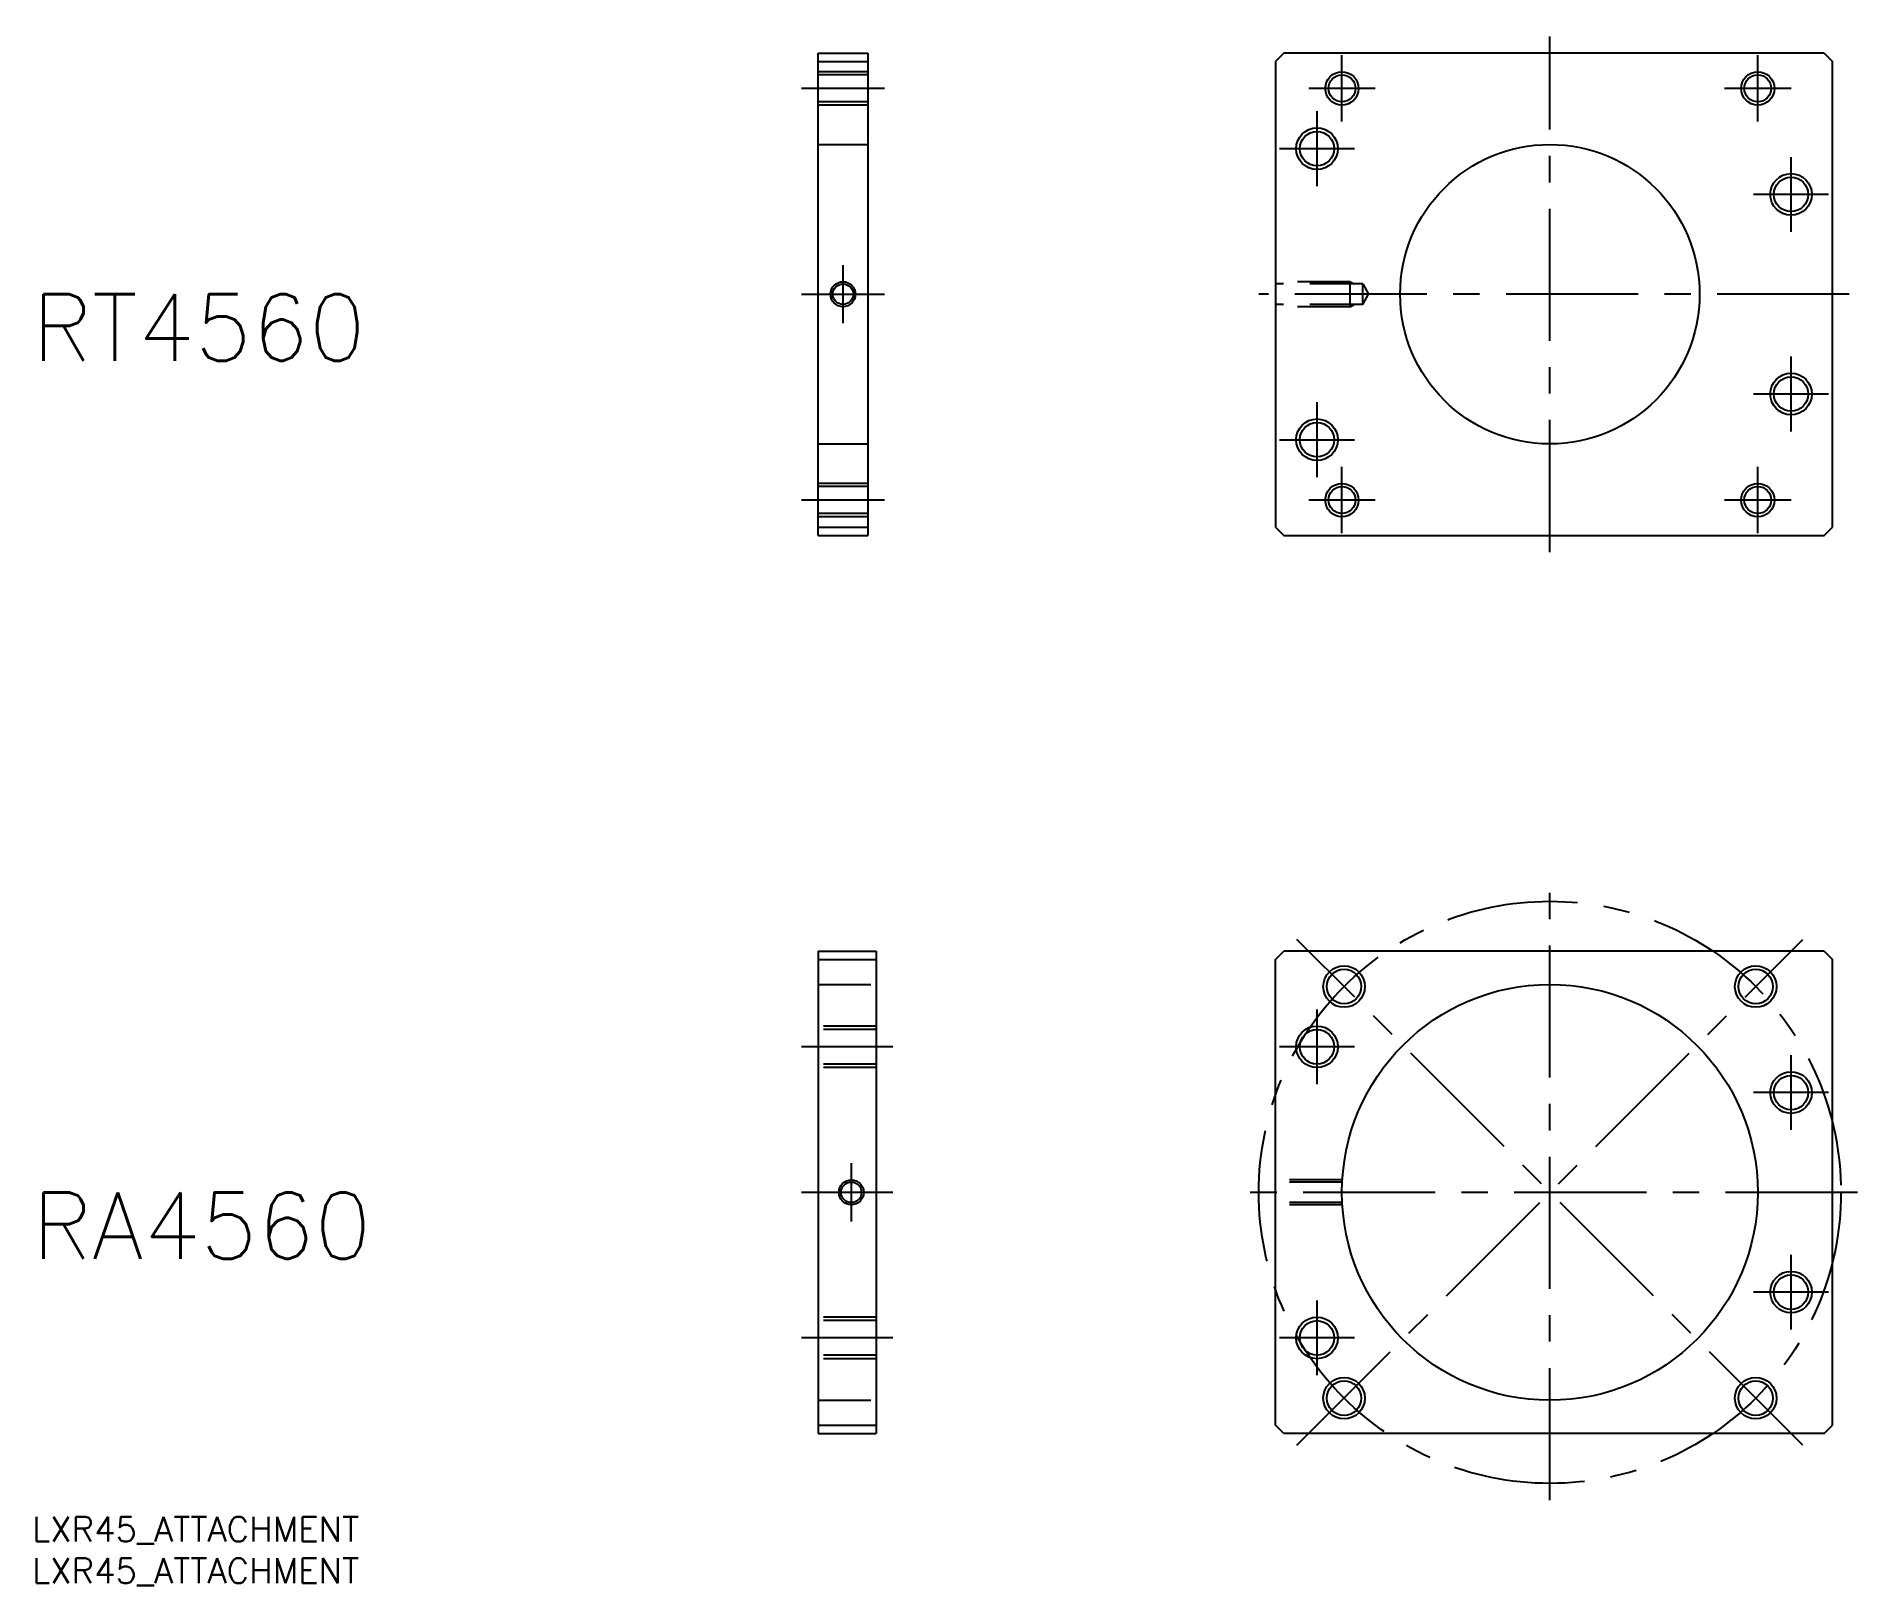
# Model space of a CAD drawing. Extents: x 1 to 219, y -8 to 178.
import ezdxf

# ---------------------------------------------------------------- set-up
doc = ezdxf.new("R2010")
doc.units = 0
doc.header["$LTSCALE"] = 0.5
doc.linetypes.add('CENTER', pattern=[50.8, 31.75, -6.35, 6.35, -6.35])
doc.linetypes.add('DASHED', pattern=[19.05, 12.7, -6.35])
for name, color, linetype in [('MSM_CENTER', 1, 'CENTER'), ('MSM_CONTINUOUS', 7, 'CONTINUOUS'), ('MSM_DASHED', 4, 'DASHED'), ('MSM_NARROW', 5, 'CONTINUOUS'), ('MSM_PART_NUMBER', 7, 'CONTINUOUS')]:
    doc.layers.add(name, color=color, linetype=linetype)
doc.styles.get("Standard").update_dxf_attribs({"font": 'txt.shx', "height": 3, "bigfont": 'bigfont.shx'})

# ---------------------------------------------------------------- blocks, each defined once
blk = doc.blocks.new('*U3')
at = {"layer": 'MSM_PART_NUMBER'}
blk.add_text('LXR45_ATTACHMENT', height=3, dxfattribs=at).set_placement((0, -3))
blk = doc.blocks.new('*U4')
at = {"layer": 'MSM_PART_NUMBER'}
blk.add_text('LXR45_ATTACHMENT', height=3, dxfattribs=at).set_placement((0, -8))
blk = doc.blocks.new('*U5')
at = {"layer": 'MSM_PART_NUMBER'}
blk.add_text('RA4560', height=8, dxfattribs=at).set_placement((0, 31))
blk = doc.blocks.new('*U6')
at = {"layer": 'MSM_PART_NUMBER'}
blk.add_text('RT4560', height=8, dxfattribs=at).set_placement((0, 139))

msp = doc.modelspace()

# ---------------------------------------------------------------- linework, layer by layer
at = {"layer": 'MSM_CENTER'}
for p, q in [((182.5, 116), (182.5, 178)), ((157.5, 167.75), (157.5, 175.75)), ((207.5, 167.75), (207.5, 175.75)), ((102.5, 171.75), (92.5, 171.75)), ((161.5, 171.75), (153.5, 171.75)), ((211.5, 171.75), (203.5, 171.75)), ((154.5, 160), (154.5, 169)), ((159, 164.5), (150, 164.5)), ((211.5, 154.5), (211.5, 163.5)), ((216, 159), (207, 159)), ((97.5, 150.5), (97.5, 143.5)), ((92.5, 147), (102.5, 147)), ((218.5, 147), (147.5, 147)), ((211.5, 130.5), (211.5, 139.5)), ((154.5, 125), (154.5, 134)), ((216, 135), (207, 135)), ((150, 129.5), (159, 129.5)), ((157.5, 118.25), (157.5, 126.25)), ((207.5, 118.25), (207.5, 126.25)), ((102.5, 122.25), (92.5, 122.25)), ((161.5, 122.25), (153.5, 122.25)), ((211.5, 122.25), (203.5, 122.25)), ((182.5, 2), (182.5, 76)), ((152.09, 8.59), (212.91, 69.41)), ((212.91, 8.59), (152.09, 69.41)), ((154.5, 52), (154.5, 61)), ((103.5, 56.5), (92.5, 56.5)), ((159, 56.5), (150, 56.5)), ((211.5, 46.5), (211.5, 55.5)), ((216, 51), (207, 51)), ((98.5, 42.5), (98.5, 35.5)), ((103.5, 39), (92.5, 39)), ((219.5, 39), (145.5, 39)), ((211.5, 22.5), (211.5, 31.5)), ((216, 27), (207, 27)), ((154.5, 17), (154.5, 26)), ((103.5, 21.5), (92.5, 21.5)), ((159, 21.5), (150, 21.5))]:
    msp.add_line(p, q, dxfattribs=at)
msp.add_circle((182.5, 39), 35, dxfattribs=at)
at = {"layer": 'MSM_CONTINUOUS'}
for p, q in [((94.5, 176), (100.5, 176)), ((94.5, 118), (94.5, 176)), ((100.5, 176), (100.5, 118)), ((150.5, 176), (149.5, 175)), ((215.5, 176), (150.5, 176)), ((215.5, 176), (216.5, 175)), ((94.5, 175), (100.5, 175)), ((149.5, 175), (149.5, 119)), ((216.5, 119), (216.5, 175)), ((94.5, 119), (100.5, 119)), ((149.5, 119), (150.5, 118)), ((215.5, 118), (216.5, 119)), ((94.5, 118), (100.5, 118)), ((150.5, 118), (215.5, 118)), ((94.5, 68), (101.5, 68)), ((94.5, 68), (94.5, 10)), ((101.5, 68), (101.5, 10)), ((149.5, 67), (150.5, 68)), ((215.5, 68), (150.5, 68)), ((215.5, 68), (216.5, 67)), ((94.5, 67), (101.5, 67)), ((149.5, 11), (149.5, 67)), ((216.5, 11), (216.5, 67)), ((94.5, 11), (101.5, 11)), ((150.5, 10), (149.5, 11)), ((215.5, 10), (216.5, 11)), ((94.5, 10), (101.5, 10)), ((215.5, 10), (150.5, 10))]:
    msp.add_line(p, q, dxfattribs=at)
for centre, radius in [((157.5, 171.75), 1.62), ((207.5, 171.75), 1.62), ((154.5, 164.5), 2.07), ((182.5, 147), 18), ((211.5, 159), 2.07), ((97.5, 147), 1.23), ((211.5, 135), 2.07), ((154.5, 129.5), 2.07), ((157.5, 122.25), 1.62), ((207.5, 122.25), 1.62), ((157.75, 63.75), 2.07), ((207.25, 63.75), 2.07), ((182.5, 39), 25), ((154.5, 56.5), 2.07), ((211.5, 51), 2.07), ((98.5, 39), 1.23), ((211.5, 27), 2.07), ((154.5, 21.5), 2.07), ((157.75, 14.25), 2.07), ((207.25, 14.25), 2.07)]:
    msp.add_circle(centre, radius, dxfattribs=at)
at = {"layer": 'MSM_DASHED'}
for p, q in [((100.5, 173.75), (94.5, 173.75)), ((100.5, 173.37), (94.5, 173.37)), ((100.5, 170.13), (94.5, 170.13)), ((100.5, 169.75), (94.5, 169.75)), ((94.5, 165), (100.5, 165)), ((158.5, 148.5), (149.5, 148.5)), ((160, 148.23), (149.5, 148.23)), ((158.5, 148.5), (158.97, 148.23)), ((158.5, 145.5), (158.5, 148.5)), ((160, 148.23), (160.71, 147)), ((160, 145.77), (160, 148.23)), ((160, 145.77), (160.71, 147)), ((160, 145.77), (149.5, 145.77)), ((158.5, 145.5), (149.5, 145.5)), ((158.5, 145.5), (158.97, 145.77)), ((94.5, 129), (100.5, 129)), ((100.5, 124.25), (94.5, 124.25)), ((100.5, 123.87), (94.5, 123.87)), ((100.5, 120.63), (94.5, 120.63)), ((100.5, 120.25), (94.5, 120.25)), ((94.5, 64), (101.5, 64)), ((101.5, 59), (94.5, 59)), ((101.5, 58.57), (94.5, 58.57)), ((101.5, 54.43), (94.5, 54.43)), ((101.5, 54), (94.5, 54)), ((157.55, 40.5), (149.5, 40.5)), ((157.53, 40.23), (149.5, 40.23)), ((157.53, 37.77), (149.5, 37.77)), ((157.55, 37.5), (149.5, 37.5)), ((101.5, 24), (94.5, 24)), ((101.5, 23.57), (94.5, 23.57)), ((101.5, 19.43), (94.5, 19.43)), ((101.5, 19), (94.5, 19)), ((94.5, 14), (101.5, 14))]:
    msp.add_line(p, q, dxfattribs=at)
at = {"layer": 'MSM_NARROW'}
for centre, radius in [((157.5, 171.75), 2), ((207.5, 171.75), 2), ((154.5, 164.5), 2.5), ((211.5, 159), 2.5), ((97.5, 147), 1.5), ((211.5, 135), 2.5), ((154.5, 129.5), 2.5), ((157.5, 122.25), 2), ((207.5, 122.25), 2), ((157.75, 63.75), 2.5), ((207.25, 63.75), 2.5), ((154.5, 56.5), 2.5), ((211.5, 51), 2.5), ((98.5, 39), 1.5), ((211.5, 27), 2.5), ((154.5, 21.5), 2.5), ((157.75, 14.25), 2.5), ((207.25, 14.25), 2.5)]:
    msp.add_circle(centre, radius, dxfattribs=at)

# ---------------------------------------------------------------- block references
at = {"layer": 'MSM_CONTINUOUS'}
for name in ['*U6', '*U5', '*U3', '*U4']:
    msp.add_blockref(name, (0, 0), dxfattribs=at)

doc.saveas('drawing.dxf')
